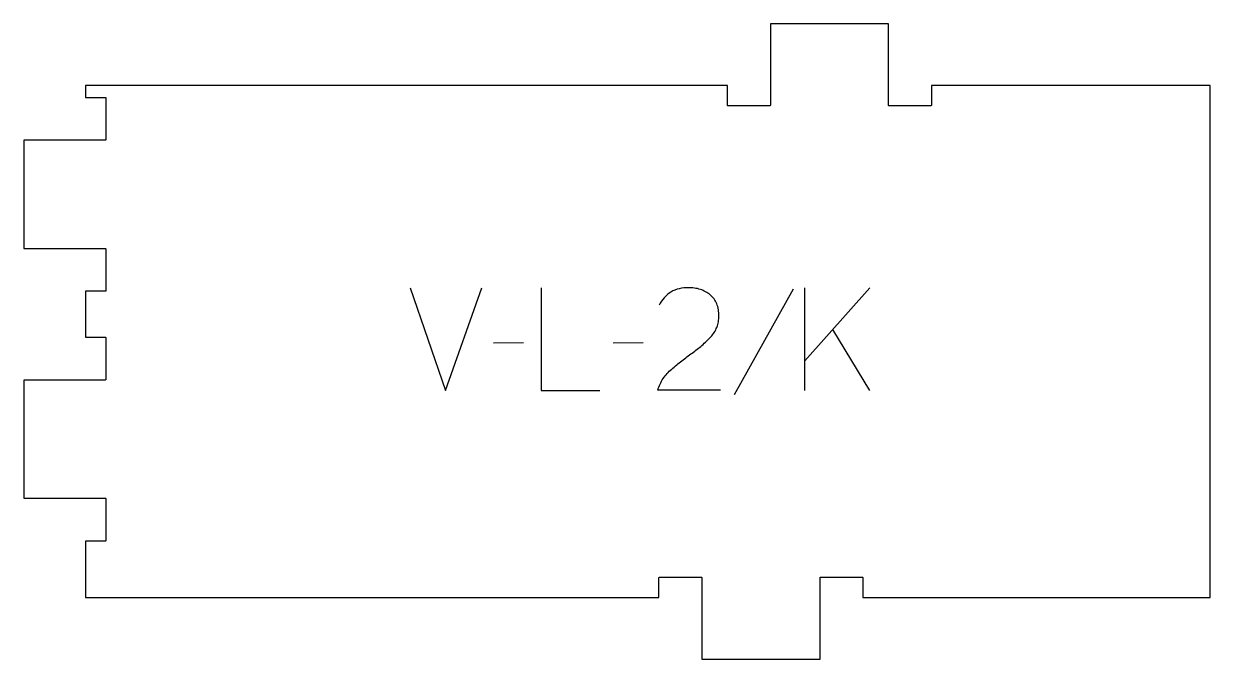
# Model space of a CAD drawing. Extents: x 0 to 346, y 0 to 186.
import ezdxf

# ---------------------------------------------------------------- set-up
doc = ezdxf.new("R2010")
doc.units = 0
doc.layers.add('1_ANYTOOL_1MMDEEP_LABELS_S', color=2, linetype='CONTINUOUS')
doc.layers.add('4_ANYTOOL_CUTTHROUGH_OUTSI', color=5, linetype='CONTINUOUS')

msp = doc.modelspace()

# ---------------------------------------------------------------- linework, layer by layer
at = {"layer": '1_ANYTOOL_1MMDEEP_LABELS_S'}
for p, q in [((224.559318, 107.989543), (207.373604, 77.218115)), ((227.98789, 78.460972), (227.98789, 108.460972)), ((227.98789, 87.075258), (246.930747, 108.460972)), ((246.930747, 78.460972), (236.130747, 96.289543)), ((145.873604, 92.346686), (137.08789, 92.260972)), ((180.759318, 92.346686), (171.973604, 92.260972))]:
    msp.add_line(p, q, dxfattribs=at)
for points in [[(112.745032, 108.460972), (123.116461, 78.460972), (133.659318, 108.460972)], [(151.016461, 108.460972), (151.016461, 78.460972), (168.116461, 78.460972)]]:
    msp.add_lwpolyline(points, dxfattribs=at)
msp.add_lwpolyline([(203.345032, 78.503829), (185.045032, 78.546686, -0.034491), (185.70781, 80.294018, -0.037732), (186.614675, 81.927043, -0.037744), (187.75397, 83.40168, -0.03482), (189.095032, 84.696686, -0.00859), (192.054257, 87.095269, -0.008791), (195.095032, 89.389543, 0.020588), (197.914321, 91.622986, 0.025206), (200.516461, 94.103829, 0.046908), (201.537056, 95.405071, 0.051091), (202.284318, 96.878829, 0.050722), (202.733051, 98.527004, 0.041139), (202.873604, 100.232401, 0.039396), (202.730959, 102.039986, 0.058519), (202.241461, 103.778829, 0.060358), (201.450903, 105.185945, 0.061397), (200.345032, 106.360972, 0.048006), (198.989075, 107.282932, 0.045901), (197.484318, 107.935972, 0.045216), (195.744257, 108.338532, 0.034258), (193.959318, 108.460972, 0.055622), (191.324748, 108.166985, 0.079896), (188.880747, 107.185972, 0.080617), (186.911359, 105.520272, 0.060287), (185.473604, 103.360972)], format="xyb", dxfattribs=at)
at = {"layer": '4_ANYTOOL_CUTTHROUGH_OUTSI'}
msp.add_lwpolyline([(205.388666, 167.5), (18, 167.5), (18, 164), (23.75, 164, -0.414214), (24, 163.75), (24, 151.75, -0.414214), (23.75, 151.5), (0, 151.5), (0, 119.911), (23.75, 119.911, -0.414214), (24, 119.661), (24, 107.661, -0.414214), (23.75, 107.411), (18, 107.411), (18, 94), (23.75, 94, -0.414214), (24, 93.75), (24, 81.75, -0.414214), (23.75, 81.5), (0, 81.5), (0, 47), (23.75, 47, -0.414214), (24, 46.75), (24, 34.75, -0.414214), (23.75, 34.5), (18, 34.5), (18, 18), (185.388666, 18), (185.388666, 23.75, -0.414214), (185.638666, 24), (197.638666, 24, -0.414214), (197.888666, 23.75), (197.888666, 0), (232.388666, 0), (232.388666, 23.75, -0.414214), (232.638666, 24), (244.638666, 24, -0.414214), (244.888666, 23.75), (244.888666, 18), (346.277332, 18), (346.277332, 167.5), (264.888666, 167.5), (264.888666, 161.75, -0.414214), (264.638666, 161.5), (252.638666, 161.5, -0.414214), (252.388666, 161.75), (252.388666, 185.5), (217.888666, 185.5), (217.888666, 161.75, -0.414214), (217.638666, 161.5), (205.638666, 161.5, -0.414214), (205.388666, 161.75)], format="xyb", close=True, dxfattribs=at)

doc.saveas('drawing.dxf')
